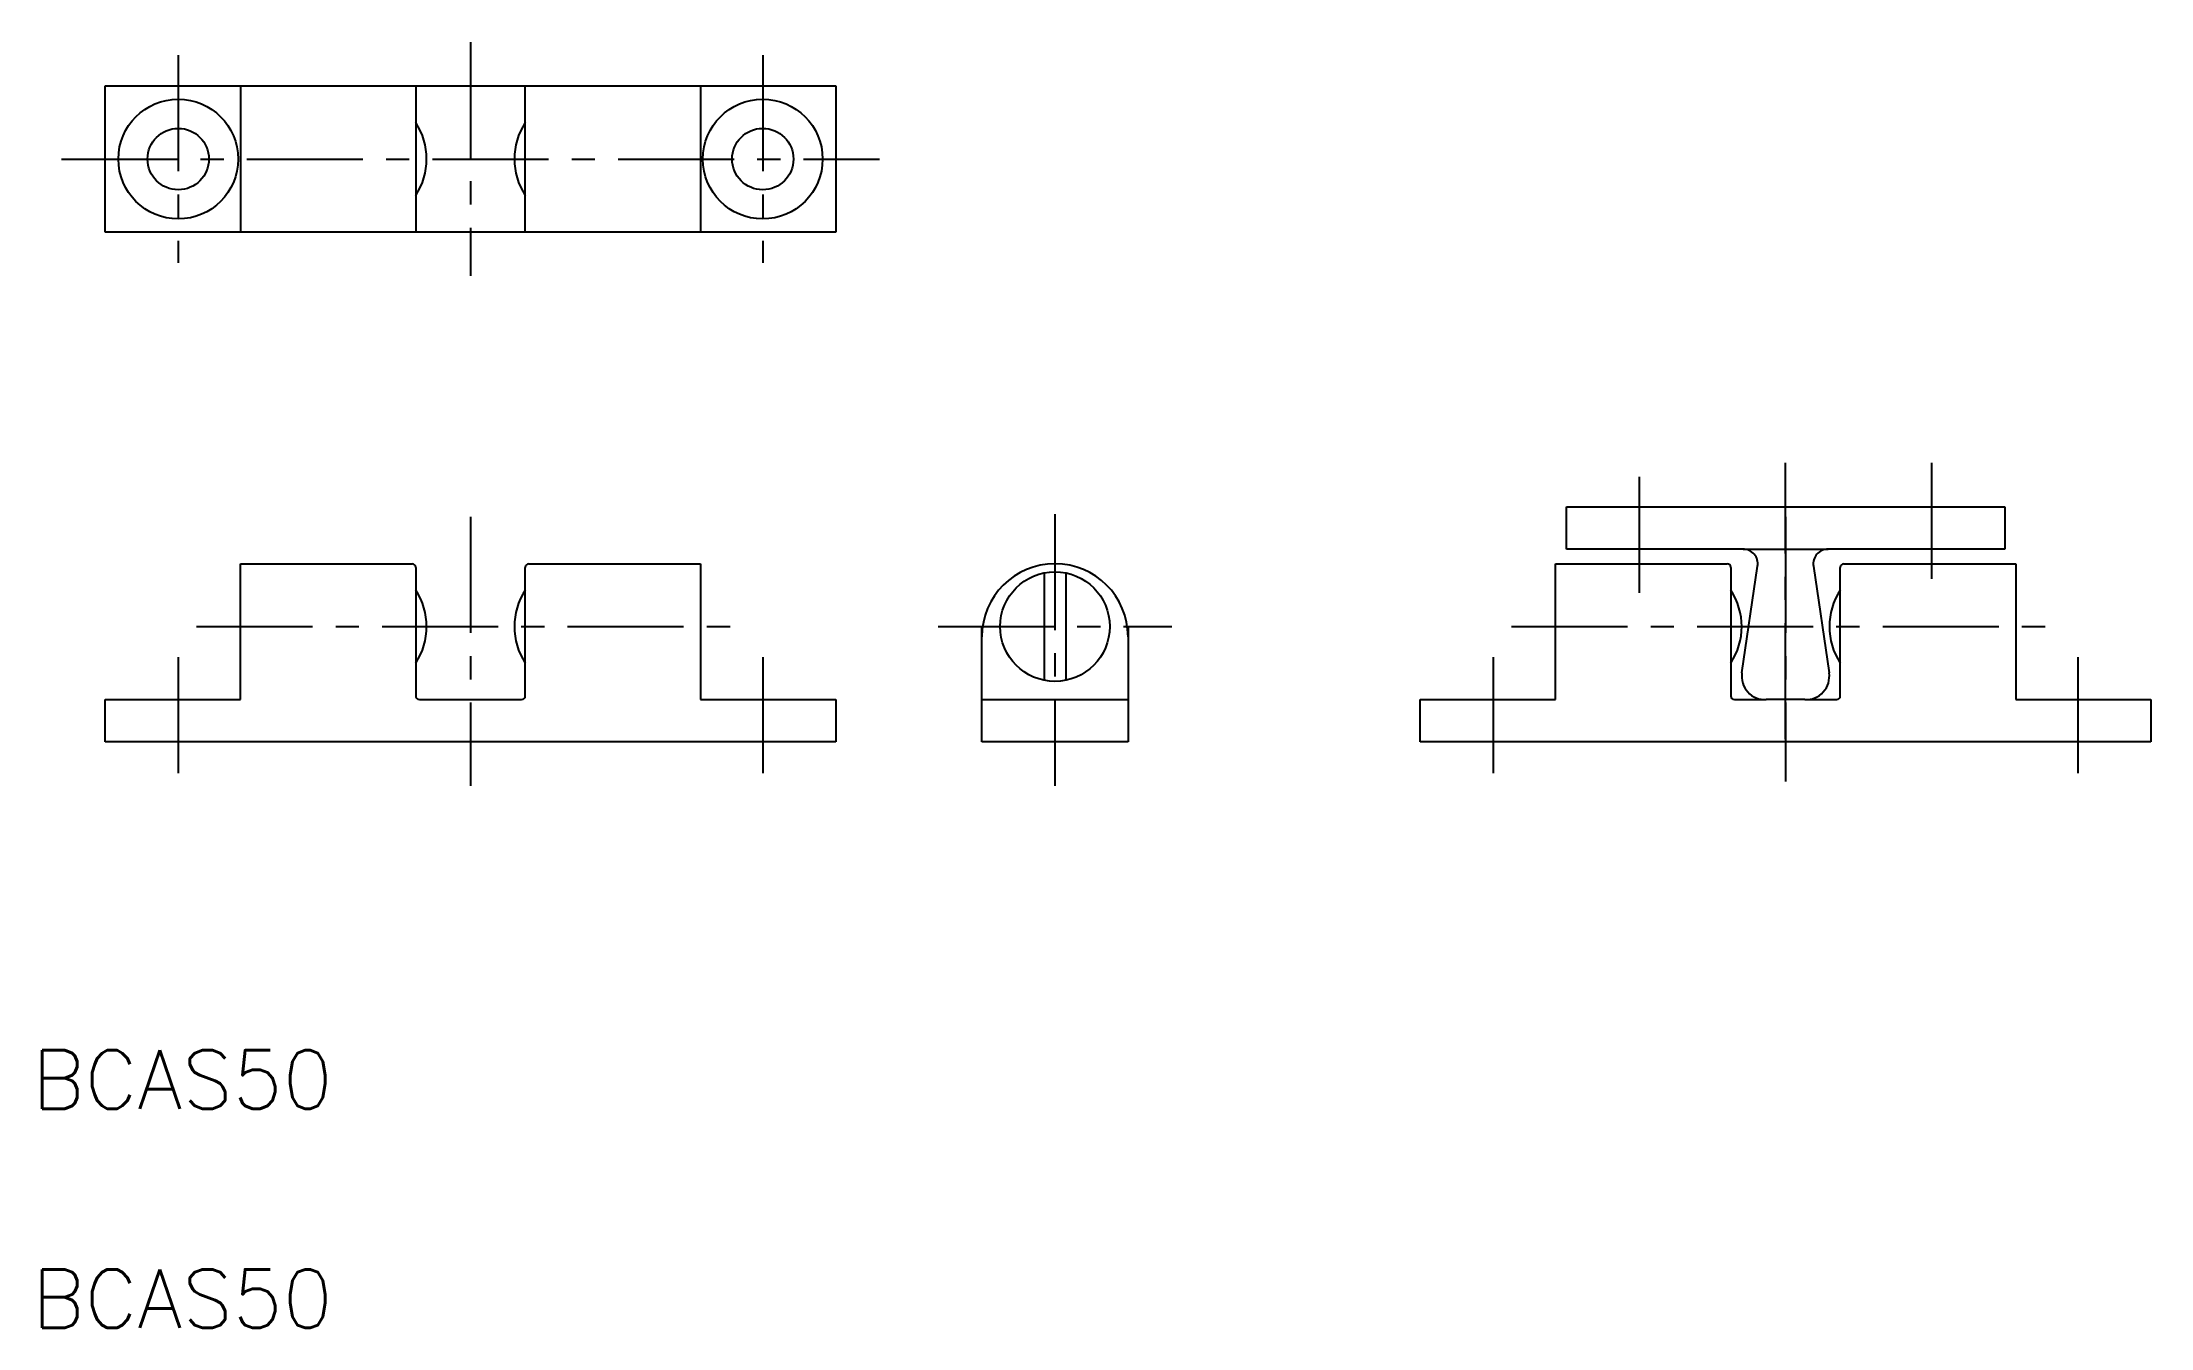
# Model space of a CAD drawing. Extents: x 11 to 155, y 10 to 98.
import ezdxf

# ---------------------------------------------------------------- set-up
doc = ezdxf.new("R2010")
doc.units = 0
doc.header["$LTSCALE"] = 0.25
doc.linetypes.add('CENTER', pattern=[50.8, 31.75, -6.35, 6.35, -6.35])
doc.layers.get('0').update_dxf_attribs({"linetype": 'CONTINUOUS'})
doc.layers.add('CENTER', color=1, linetype='CENTER')
doc.styles.get("Standard").update_dxf_attribs({"font": 'txt.shx'})

msp = doc.modelspace()

# ---------------------------------------------------------------- linework, layer by layer
for p, q in [((15, 85), (15, 95)), ((15, 95), (65, 95)), ((24.25, 95), (24.25, 85)), ((36.25, 95), (36.25, 85)), ((43.75, 85), (43.75, 95)), ((55.75, 95), (55.75, 85)), ((65, 95), (65, 85)), ((65, 85), (15, 85)), ((115, 63.3), (115, 66.2)), ((115, 66.2), (145, 66.2)), ((145, 66.2), (145, 63.3)), ((24.25, 62.3), (36, 62.3)), ((24.25, 53), (24.25, 62.3)), ((44, 62.3), (55.75, 62.3)), ((55.75, 62.3), (55.75, 53)), ((114.25, 62.3), (126, 62.3)), ((114.25, 53), (114.25, 62.3)), ((127.09, 63.3), (115, 63.3)), ((127.02, 54.84), (128.09, 62.14)), ((127.09, 63.3), (132.91, 63.3)), ((131.91, 62.14), (132.98, 54.84)), ((145, 63.3), (132.91, 63.3)), ((134, 62.3), (145.75, 62.3)), ((145.75, 62.3), (145.75, 53)), ((36.25, 62.05), (36.25, 60.5)), ((43.75, 60.5), (43.75, 62.05)), ((79.25, 61.67), (79.25, 54.33)), ((80.75, 61.67), (80.75, 54.33)), ((126.25, 62.05), (126.25, 60.5)), ((133.75, 60.5), (133.75, 62.05)), ((36.25, 60.5), (36.25, 55.5)), ((43.75, 55.5), (43.75, 60.5)), ((126.25, 60.5), (126.25, 55.5)), ((133.75, 55.5), (133.75, 60.5)), ((75, 50.1), (75, 58)), ((85, 58), (85, 50.1)), ((36.25, 55.5), (36.25, 53.25)), ((43.75, 53.25), (43.75, 55.5)), ((126.25, 55.5), (126.25, 53.25)), ((133.75, 53.25), (133.75, 55.5)), ((15, 50.1), (15, 53)), ((15, 53), (24.25, 53)), ((36.5, 53), (43.5, 53)), ((55.75, 53), (65, 53)), ((65, 53), (65, 50.1)), ((75, 53), (85, 53)), ((105, 50.1), (105, 53)), ((105, 53), (114.25, 53)), ((126.5, 53), (128.68, 53)), ((131.32, 53), (128.68, 53)), ((131.32, 53), (133.5, 53)), ((145.75, 53), (155, 53)), ((155, 53), (155, 50.1)), ((65, 50.1), (15, 50.1)), ((85, 50.1), (75, 50.1)), ((155, 50.1), (105, 50.1))]:
    msp.add_line(p, q)
for centre, radius in [((20, 90), 4.1), ((60, 90), 4.1), ((20, 90), 2.1), ((60, 90), 2.1), ((80, 58), 3.75)]:
    msp.add_circle(centre, radius)
for centre, radius, start, end in [((32.46, 90), 4.54, 326.6015, 33.3985), ((47.54, 90), 4.54, 146.6015, 213.3985), ((36, 62.05), 0.25, 0, 90), ((44, 62.05), 0.25, 90, 180), ((80, 57.3), 5, 0, 180), ((126, 62.05), 0.25, 0, 90), ((127.09, 62.29), 1.01, 351.3162, 90), ((132.91, 62.29), 1.01, 90, 188.6838), ((134, 62.05), 0.25, 90, 180), ((32.46, 58), 4.54, 326.6015, 33.3985), ((47.54, 58), 4.54, 146.6015, 213.3985), ((122.46, 58), 4.54, 326.6015, 33.3985), ((137.54, 58), 4.54, 146.6015, 213.3985), ((128.6, 54.6), 1.6, 171.5141, 272.8142), ((131.4, 54.6), 1.6, 267.1858, 8.4859), ((36.5, 53.25), 0.25, 180, 270), ((43.5, 53.25), 0.25, 270, 0), ((126.5, 53.25), 0.25, 180, 270), ((133.5, 53.25), 0.25, 270, 0)]:
    msp.add_arc(centre, radius, start, end)
at = {"layer": 'CENTER'}
for p, q in [((20, 97.1), (20, 82.9)), ((40, 98), (40, 82)), ((60, 97.1), (60, 82.9)), ((12, 90), (68, 90)), ((120, 60.3), (120, 69.2)), ((130, 50.3), (130, 69.2)), ((140, 69.2), (140, 60.3)), ((40, 65.5), (40, 47.1)), ((80, 65.7), (80, 47.1)), ((130, 65.5), (130, 47.4)), ((21.25, 58), (58.75, 58)), ((72, 58), (88, 58)), ((111.25, 58), (148.75, 58)), ((20, 55.9), (20, 47.1)), ((60, 55.9), (60, 47.1)), ((110, 55.9), (110, 47.1)), ((150, 55.9), (150, 47.1))]:
    msp.add_line(p, q, dxfattribs=at)

# ---------------------------------------------------------------- texts
for p in [(10, 25), (10, 10)]:
    msp.add_text('BCAS50', height=4).set_placement(p)

doc.saveas('drawing.dxf')
